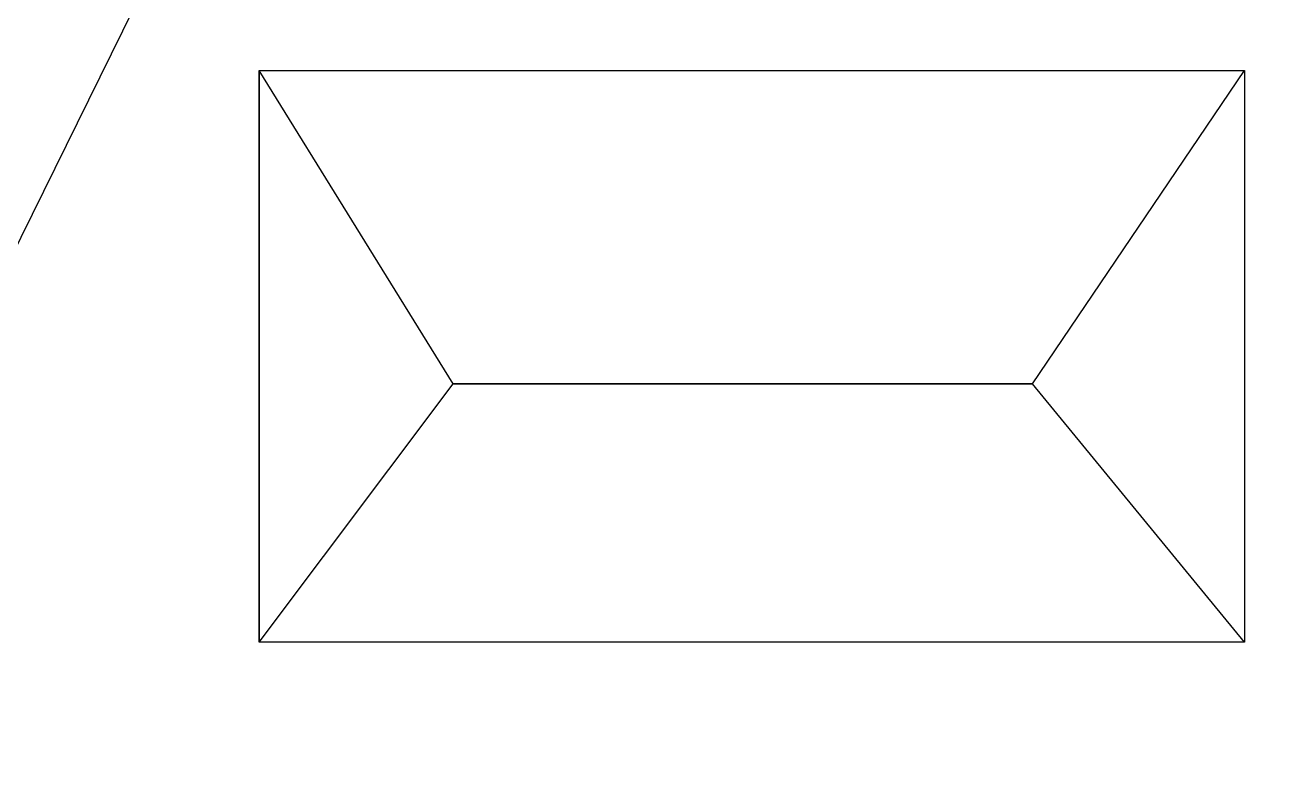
# Model space of a CAD drawing. Header units: inches. Extents: x -340059099 to 1458168, y 1119167 to 1294232938.
# Drawn here: x 467836.7 to 468198, y 2616364.1 to 2616575.4 of the extents above; entities that cross this region are included whole.
import ezdxf

# ---------------------------------------------------------------- set-up
doc = ezdxf.new("R2010")
doc.units = ezdxf.units.IN
doc.header["$MEASUREMENT"] = 0
doc.layers.add('Text', color=7, linetype='Continuous')

msp = doc.modelspace()

# ---------------------------------------------------------------- linework, layer by layer
at = {"layer": 'Text'}
for points in [[(468177.52, 2617644.37), (468144.2, 2617393.93), (468096.7, 2617154.93), (467939.2, 2616724.93), (467812.7, 2616468.43), (467733.2, 2616415.93), (467543.7, 2616413.93), (467107.7, 2616391.93), (466875.7, 2616391.93), (466716.2, 2616439.93), (466469.5, 2616532.68)], [(468125.85, 2616472.5), (468186.72, 2616562.33), (468186.72, 2616398.42), (468125.85, 2616472.5), (467959.5, 2616472.5), (467903.86, 2616562.33), (467903.86, 2616398.42), (467959.5, 2616472.5)]]:
    msp.add_lwpolyline(points, dxfattribs=at)
msp.add_lwpolyline([(467903.86, 2616562.33), (468186.72, 2616562.33), (468186.72, 2616398.42), (467903.86, 2616398.42)], close=True, dxfattribs=at)
at = {"layer": 'Text', "color": 6}
msp.add_lwpolyline([(467959.5, 2616472.5), (468125.85, 2616472.5)], dxfattribs=at)
at = {"layer": 'Text', "color": 1}
msp.add_circle((469844, 2616428.5), 81808.03, dxfattribs=at)

doc.saveas('drawing.dxf')
